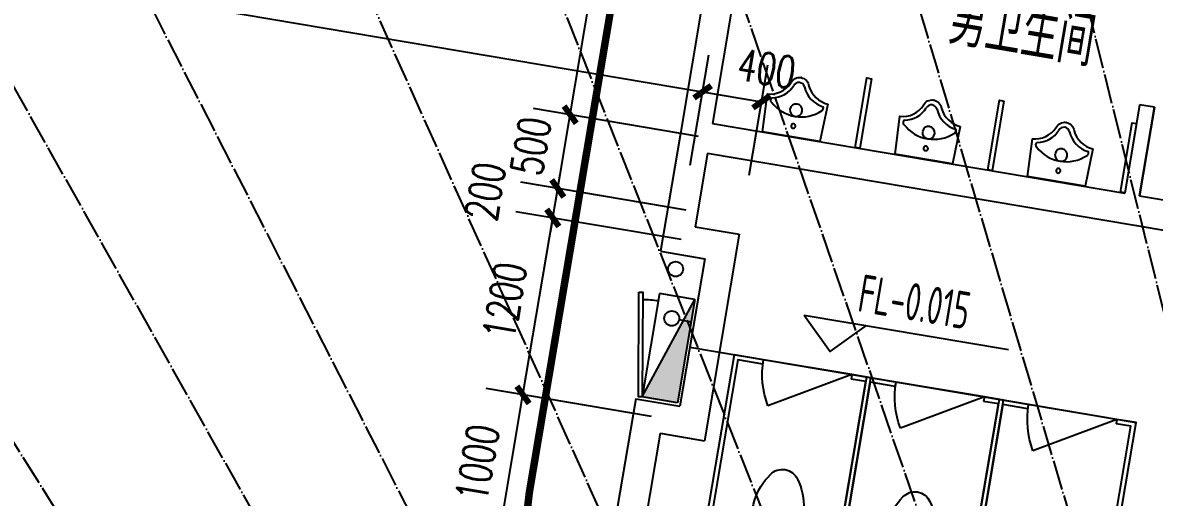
# Model space of a CAD drawing. Extents: x -936 to 12807311, y 101 to 1511157.
# Drawn here: x 12284713 to 12292291, y 1195663 to 1198837 of the extents above; entities that cross this region are included whole.
import ezdxf
from ezdxf.enums import TextEntityAlignment as Align

# ---------------------------------------------------------------- set-up
doc = ezdxf.new("R2010")
doc.units = 0
doc.header["$LTSCALE"] = 1000
doc.header["$MEASUREMENT"] = 0
for name, pattern in [('PX-PLAN-F2-T3$0$DOTE', [2.42, 2, -0.2, 0.02, -0.2]), ('PX-PLAN-F2-T3$0$S-1-AXIS$0$CENTER', [50.8, 31.75, -6.35, 6.35, -6.35]), ('PX-PLAN-F2-T3$0$X-01-10-01$0$DASHED', [0.75, 0.5, -0.25])]:
    doc.linetypes.add(name, pattern=pattern)
for name, color, linetype in [('PX-GLAZ-F2$0$绿化', 3, 'Continuous'), ('PX-PLAN-F2-T3$0$0P-FE-FH-V', 3, 'Continuous'), ('PX-PLAN-F2-T3$0$0P-FE-HY（消火栓）', 1, 'Continuous'), ('PX-PLAN-F2-T3$0$A-SHFT', 161, 'Continuous'), ('PX-PLAN-F2-T3$0$A-SYMB', 7, 'Continuous'), ('PX-PLAN-F2-T3$0$FUR家具', 9, 'Continuous'), ('PX-PLAN-F2-T3$0$J洁具厨具  LVTRY', 9, 'Continuous'), ('PX-PLAN-F2-T3$0$PUB_DIM', 3, 'Continuous'), ('PX-PLAN-F2-T3$0$PUB_TEXT', 7, 'Continuous'), ('PX-PLAN-F2-T3$0$S-1-AXIS$0$0S-AXIS', 1, 'PX-PLAN-F2-T3$0$S-1-AXIS$0$CENTER'), ('PX-PLAN-F2-T3$0$WALL', 9, 'Continuous'), ('PX-PLAN-F2-T3$0$X-01-10-01$0$A-SYMB-BUBB', 3, 'PX-PLAN-F2-T3$0$X-01-10-01$0$DASHED')]:
    doc.layers.add(name, color=color, linetype=linetype)
doc.styles.add('PX-PLAN-F2-T3$0$_TCH_DIM_T3', font='SIMPLEX', dxfattribs={"width": 0.705882, "bigfont": 'GBCBIG'})
doc.styles.add('PX-PLAN-F2-T3$0$DIM_FONT', font='SIMPLEX', dxfattribs={"width": 0.7, "bigfont": 'GBCBIG'})
doc.styles.add('PX-PLAN-F2-T3$0$Standard', font='gbenor.shx', dxfattribs={"bigfont": 'gbcbig.shx'})
doc.styles.add('PX-PLAN-F2-T3$0$XD2008', font='xd-hzs.shx', dxfattribs={"width": 0.7, "bigfont": 'xd-hztxt.shx'})
doc.dimstyles.new('PX-PLAN-F2-T3$0$_TCH_ARCH&&100', dxfattribs={"dimtxt": 212.5, "dimasz": 100, "dimexe": 250, "dimexo": 300, "dimgap": 118.75, "dimtad": 1, "dimdec": 0, "dimzin": 0, "dimdsep": 46, "dimtxsty": 'PX-PLAN-F2-T3$0$_TCH_DIM_T3', "dimblk": 'PX-PLAN-F2-T3$0$_ArchTick', "dimcen": 0.09, "dimclrd": 1, "dimclre": 1, "dimclrt": 4, "dimazin": 2, "dimtfac": 1, "dimtdec": 0, "dimtix": 1, "dimtmove": 2, "dimatfit": 3, "dimfxl": 0, "dimtolj": 1, "dimtzin": 0, "dimarcsym": 0})

# ---------------------------------------------------------------- blocks, each defined once
blk = doc.blocks.new('PX-PLAN-F2-T3$0$H尿兜')
at = {"layer": 'PX-PLAN-F2-T3$0$FUR家具'}
blk.add_line((13.4, -72), (13.4, -71.5), dxfattribs=at)
blk.add_lwpolyline([(-205, -255), (-195, 0), (195, 0), (205, -255, 0.277306), (61.8, -352.8, -0.770916), (-60.7, -352.8, 0.265124)], format="xyb", close=True, dxfattribs=at)
for centre, radius, start, end in [((-1.6, -72), 15, 1.77982, 0), ((-2.7, -387.6), 250.1, 46.64582, 133.35418), ((-2.7, -179.3), 41.7, 1.15512, 0), ((-158.5, -221.9), 22.7, 134.58574, 206.45735), ((161.6, -220.2), 16.2, 297.13892, 62.86108), ((-198.1, -410.3), 179.3, 22.29844, 83.80425), ((200.9, -405.7), 174, 100.56764, 157.70342), ((3.4, -327.3), 38.6, 202.77784, 341.36093)]:
    blk.add_arc(centre, radius, start, end, dxfattribs=at)
blk.add_point((0, -400), dxfattribs=at)
blk = doc.blocks.new('PX-PLAN-F2-T3$0$123444')
at = {"layer": 'PX-PLAN-F2-T3$0$FUR家具', "color": 8, "extrusion": (3.63152e-07, -2.72542e-07, 1), "elevation": 8}
for points in [[(12232593.8, 1196072.4), (12232396.6, 1196105.6), (12232629.5, 1197486.1), (12233546.6, 1197331.4), (12233313.7, 1195950.9), (12233185.5, 1195972.5)], [(12232598.8, 1196101.9), (12232431.2, 1196130.2), (12232659.1, 1197481.1), (12233517, 1197336.4), (12233289.1, 1195985.5), (12233190.5, 1196002.1)], [(12233185.5, 1195972.5), (12232723, 1196354.8)], [(12233185.5, 1195972.5), (12232593.8, 1196072.4)]]:
    blk.add_lwpolyline(points, dxfattribs=at)
at = {"layer": 'PX-PLAN-F2-T3$0$FUR家具', "color": 8, "elevation": 3.9}
blk.add_lwpolyline([(12233546.6, 1197331.4), (12233313.7, 1195950.9)], dxfattribs=at)
at = {"layer": 'PX-PLAN-F2-T3$0$FUR家具', "elevation": 3.9}
for points in [[(12232598.8, 1196101.9), (12232593.8, 1196072.4)], [(12233185.5, 1195972.5), (12233190.5, 1196002.1)]]:
    blk.add_lwpolyline(points, dxfattribs=at)
at = {"layer": 'PX-PLAN-F2-T3$0$FUR家具', "color": 8, "extrusion": (3.63152e-07, -2.72542e-07, 1)}
blk.add_arc((12233185.5, 1195972.5, 8), 600, 140.42375, 170.42375, dxfattribs=at)
at = {"layer": 'PX-PLAN-F2-T3$0$J洁具厨具  LVTRY', "extrusion": (3.63152e-07, -2.72542e-07, 1)}
for p, q in [((12232836.5, 1197420.8, 3.9), (12232813.2, 1197282.7, 3.9)), ((12233305, 1197372.2, 3.9), (12232871.1, 1197445.4, 3.9)), ((12233306.3, 1197199.5, 3.9), (12233329.6, 1197337.6, 3.9)), ((12232837.8, 1197248.1, 3.9), (12233271.7, 1197174.9, 3.9)), ((12232887.3, 1197239.4, 3.9), (12232849.1, 1197012.6, 3.9)), ((12233222.1, 1197182.9, 3.9), (12233183.8, 1196956.1, 3.9)), ((12232906.9, 1197175.2, 3.9), (12233182.5, 1197128.7, 3.9))]:
    blk.add_line(p, q, dxfattribs=at)
for centre, radius, start, end in [((12232866.1, 1197415.8, 8), 30, 80.42375, 170.42375), ((12233300, 1197342.6, 8), 30, 350.42375, 80.42375), ((12232842.8, 1197277.7, 8), 30, 170.42375, 260.42375), ((12233276.7, 1197204.5, 8), 30, 260.42375, 350.42375), ((12233243.6, 1196963.8, 8), 397.5, 147.87422, 207.06189), ((12232795.1, 1197039.5, 8), 397.5, 313.7856, 12.97327), ((12232990, 1196827.4, 8), 109.8, 203.8746, 316.97289)]:
    blk.add_arc(centre, radius, start, end, dxfattribs=at)
at = {"layer": 'PX-PLAN-F2-T3$0$J洁具厨具  LVTRY', "extrusion": (3.63152e-07, -2.72542e-07, 1), "style": 'PX-PLAN-F2-T3$0$DIM_FONT', "width": 0.8, "flags": 9}
for tag in ['XSIZE', 'YSIZE']:
    blk.add_attdef(tag, (12233088, 1197408.3, 8), '', height=0.5, rotation=350.42375, dxfattribs=at)
blk = doc.blocks.new('PX-PLAN-F2-T3$0$ECADI-TAG-HGHT')
at = {"layer": 'PX-PLAN-F2-T3$0$A-SYMB', "color": 1}
blk.add_line((-2.121, 2.121), (11.768, 2.121), dxfattribs=at)
blk.add_lwpolyline([(-2.121, 2.121), (0, 0), (2.121, 2.121)], dxfattribs=at)
at = {"layer": 'PX-PLAN-F2-T3$0$A-SYMB', "style": 'PX-PLAN-F2-T3$0$XD2008', "width": 0.7}
blk.add_attdef('FL', text='', height=3, dxfattribs=at).set_placement((-2.689, 2.967), align=Align.RIGHT)
for tag, p in [('F.F.L.', (2.284, 2.967)), ('T.O.S.', (2.284, -1.104))]:
    blk.add_attdef(tag, p, '', height=3, dxfattribs=at)
blk = doc.blocks.new('PX-PLAN-F2-T3$0$室内单口消火栓(平面)')
at = {"layer": 'PX-PLAN-F2-T3$0$0P-FE-HY（消火栓）'}
h = blk.add_hatch(color=256, dxfattribs=at)
h.dxf.hatch_style = 1
h.paths.add_polyline_path([(704, 0), (4, 0), (4, 240)])
for p, q in [((4, 0), (4, 240)), ((4, 240), (704, 0)), ((704, 240), (4, 240)), ((704, 0), (704, 240)), ((554, 81.8), (554, 0.3)), ((704, 0), (4, 0))]:
    blk.add_line(p, q, dxfattribs=at)
blk.add_lwpolyline([(689.8, 377.5), (694.1, 352.9), (4, 240), (-0.3, 264.6)], close=True, dxfattribs=at)
blk.add_circle((554, 131.8), 50, dxfattribs=at)
blk.add_arc((54, 240), 600, 0.00026, 9.99993, dxfattribs=at)
blk = doc.blocks.new('PX-PLAN-F2-T3$0$A$C77842B79')
at = {"layer": 'PX-PLAN-F2-T3$0$0P-FE-FH-V'}
blk.add_circle((72924, 36685.3, 13.8), 50, dxfattribs=at)
at = {"layer": 'PX-PLAN-F2-T3$0$0P-FE-HY（消火栓）', "rotation": 89.97106000333426}
blk.add_blockref('PX-PLAN-F2-T3$0$室内单口消火栓(平面)', (73085.1, 35801.4, 0), dxfattribs=at)
blk = doc.blocks.new('PX-PLAN-F2-T3$0$_ArchTick')
at = {"color": 0, "linetype": 'ByBlock', "const_width": 0.4}
blk.add_lwpolyline([(-0.5, -0.5), (0.5, 0.5)], dxfattribs=at)
blk = doc.blocks.new('*D1219')
at = {"layer": 'Defpoints', "color": 0, "transparency": 16777216}
for p in [(12288708.3, 1200169.3), (12289864.3, 1199974.3), (12289535.7, 1198026.8)]:
    blk.add_point(p, dxfattribs=at)
at = {"layer": 'PX-PLAN-F2-T3$0$PUB_DIM', "color": 1, "lineweight": -2, "transparency": 16777216}
for p, q in [((12288379.7, 1198221.8), (12288708.3, 1200169.3)), ((12289568.5, 1200024.2), (12288461.8, 1200210.9)), ((12289239.9, 1198076.7), (12288133.2, 1198263.4))]:
    blk.add_line(p, q, dxfattribs=at)
at = {"layer": 'PX-PLAN-F2-T3$0$PUB_DIM', "color": 1, "lineweight": -2, "transparency": 16777216, "xscale": 100, "yscale": 100, "zscale": 100}
for p, rotation in [((12288708.3, 1200169.3), 80.42365120664778), ((12288379.7, 1198221.8), 260.4236512066478)]:
    blk.add_blockref('PX-PLAN-F2-T3$0$_ArchTick', p, dxfattribs=dict(at, rotation=rotation))
at = {"layer": 'PX-PLAN-F2-T3$0$PUB_DIM', "color": 4, "transparency": 16777216, "insert": (12288322.2, 1199233), "char_height": 212.5, "attachment_point": 5, "rotation": 80.42365, "style": 'PX-PLAN-F2-T3$0$_TCH_DIM_T3'}
blk.add_mtext('\\A1;1975', dxfattribs=at)
blk = doc.blocks.new('*D1220')
at = {"layer": 'Defpoints', "color": 0, "transparency": 16777216}
for p in [(12288379.7, 1198221.8), (12289535.7, 1198026.8), (12289452.6, 1197533.7)]:
    blk.add_point(p, dxfattribs=at)
at = {"layer": 'PX-PLAN-F2-T3$0$PUB_DIM', "color": 1, "lineweight": -2, "transparency": 16777216}
for p, q in [((12289239.9, 1198076.7), (12288133.2, 1198263.4)), ((12288296.6, 1197728.8), (12288379.7, 1198221.8)), ((12289156.7, 1197583.7), (12288050, 1197770.4))]:
    blk.add_line(p, q, dxfattribs=at)
at = {"layer": 'PX-PLAN-F2-T3$0$PUB_DIM', "color": 1, "lineweight": -2, "transparency": 16777216, "xscale": 100, "yscale": 100, "zscale": 100}
for p, rotation in [((12288379.7, 1198221.8), 80.42365120668343), ((12288296.6, 1197728.8), 260.4236512066834)]:
    blk.add_blockref('PX-PLAN-F2-T3$0$_ArchTick', p, dxfattribs=dict(at, rotation=rotation))
at = {"layer": 'PX-PLAN-F2-T3$0$PUB_DIM', "color": 4, "transparency": 16777216, "insert": (12288116.3, 1198012.7), "char_height": 212.5, "attachment_point": 5, "rotation": 80.42365, "style": 'PX-PLAN-F2-T3$0$_TCH_DIM_T3'}
blk.add_mtext('\\A1;500', dxfattribs=at)
blk = doc.blocks.new('*D1221')
at = {"layer": 'Defpoints', "color": 0, "transparency": 16777216}
for p in [(12288296.6, 1197728.8), (12289452.6, 1197533.7), (12289419.3, 1197336.5)]:
    blk.add_point(p, dxfattribs=at)
at = {"layer": 'PX-PLAN-F2-T3$0$PUB_DIM', "color": 1, "lineweight": -2, "transparency": 16777216}
for p, q in [((12288296.6, 1197728.8), (12288313.2, 1197827.4)), ((12289156.7, 1197583.7), (12288050, 1197770.4)), ((12288263.3, 1197531.6), (12288296.6, 1197728.8)), ((12289123.5, 1197386.4), (12288016.8, 1197573.2)), ((12288263.3, 1197531.6), (12288246.7, 1197433))]:
    blk.add_line(p, q, dxfattribs=at)
at = {"layer": 'PX-PLAN-F2-T3$0$PUB_DIM', "color": 1, "lineweight": -2, "transparency": 16777216, "xscale": 100, "yscale": 100, "zscale": 100}
for p, rotation in [((12288296.6, 1197728.8), 260.423651206977), ((12288263.3, 1197531.6), 80.423651206977)]:
    blk.add_blockref('PX-PLAN-F2-T3$0$_ArchTick', p, dxfattribs=dict(at, rotation=rotation))
at = {"layer": 'PX-PLAN-F2-T3$0$PUB_DIM', "color": 4, "transparency": 16777216, "insert": (12287811.5, 1197709.2), "char_height": 212.5, "attachment_point": 5, "rotation": 80.42365, "style": 'PX-PLAN-F2-T3$0$_TCH_DIM_T3'}
blk.add_mtext('\\A1;200', dxfattribs=at)
blk = doc.blocks.new('*D1222')
at = {"layer": 'Defpoints', "color": 0, "transparency": 16777216}
for p in [(12288263.3, 1197531.6), (12289419.3, 1197336.5), (12289219.6, 1196153.3)]:
    blk.add_point(p, dxfattribs=at)
at = {"layer": 'PX-PLAN-F2-T3$0$PUB_DIM', "color": 1, "lineweight": -2, "transparency": 16777216}
for p, q in [((12289123.5, 1197386.4), (12288016.8, 1197573.2)), ((12288063.7, 1196348.3), (12288263.3, 1197531.6)), ((12288923.8, 1196203.2), (12287817.1, 1196389.9))]:
    blk.add_line(p, q, dxfattribs=at)
at = {"layer": 'PX-PLAN-F2-T3$0$PUB_DIM', "color": 1, "lineweight": -2, "transparency": 16777216, "xscale": 100, "yscale": 100, "zscale": 100}
for p, rotation in [((12288263.3, 1197531.6), 80.42365120658248), ((12288063.7, 1196348.3), 260.4236512065825)]:
    blk.add_blockref('PX-PLAN-F2-T3$0$_ArchTick', p, dxfattribs=dict(at, rotation=rotation))
at = {"layer": 'PX-PLAN-F2-T3$0$PUB_DIM', "color": 4, "transparency": 16777216, "insert": (12287941.6, 1196977.4), "char_height": 212.5, "attachment_point": 5, "rotation": 80.42365, "style": 'PX-PLAN-F2-T3$0$_TCH_DIM_T3'}
blk.add_mtext('\\A1;1200', dxfattribs=at)
blk = doc.blocks.new('*D1223')
at = {"layer": 'Defpoints', "color": 0, "transparency": 16777216}
for p in [(12288063.7, 1196348.3), (12289219.6, 1196153.3), (12289053.3, 1195167.2)]:
    blk.add_point(p, dxfattribs=at)
at = {"layer": 'PX-PLAN-F2-T3$0$PUB_DIM', "color": 1, "lineweight": -2, "transparency": 16777216}
for p, q in [((12288923.8, 1196203.2), (12287817.1, 1196389.9)), ((12287897.3, 1195362.2), (12288063.7, 1196348.3)), ((12288757.5, 1195217.1), (12287650.8, 1195403.8))]:
    blk.add_line(p, q, dxfattribs=at)
at = {"layer": 'PX-PLAN-F2-T3$0$PUB_DIM', "color": 1, "lineweight": -2, "transparency": 16777216, "xscale": 100, "yscale": 100, "zscale": 100}
for p, rotation in [((12288063.7, 1196348.3), 80.42365120665667), ((12287897.3, 1195362.2), 260.4236512066566)]:
    blk.add_blockref('PX-PLAN-F2-T3$0$_ArchTick', p, dxfattribs=dict(at, rotation=rotation))
at = {"layer": 'PX-PLAN-F2-T3$0$PUB_DIM', "color": 4, "transparency": 16777216, "insert": (12287758.6, 1195892.7), "char_height": 212.5, "attachment_point": 5, "rotation": 80.42365, "style": 'PX-PLAN-F2-T3$0$_TCH_DIM_T3'}
blk.add_mtext('\\A1;1000', dxfattribs=at)
blk = doc.blocks.new('*D1262')
at = {"layer": 'Defpoints', "color": 0, "transparency": 16777216}
for p in [(12280258.9, 1199084.8), (12289266.3, 1198375.1), (12289133.5, 1197587.6)]:
    blk.add_point(p, dxfattribs=at)
at = {"layer": 'PX-PLAN-F2-T3$0$PUB_DIM', "color": 1, "lineweight": -2, "transparency": 16777216}
for p, q in [((12280308.8, 1199380.7), (12280433.4, 1200118.9)), ((12280391.8, 1199872.3), (12289266.3, 1198375.1)), ((12289183.4, 1197883.4), (12289307.9, 1198621.6))]:
    blk.add_line(p, q, dxfattribs=at)
at = {"layer": 'PX-PLAN-F2-T3$0$PUB_DIM', "color": 1, "lineweight": -2, "transparency": 16777216, "xscale": 100, "yscale": 100, "zscale": 100}
for p, rotation in [((12280391.8, 1199872.3), 170.4236160359729), ((12289266.3, 1198375.1), 350.4236160359729)]:
    blk.add_blockref('PX-PLAN-F2-T3$0$_ArchTick', p, dxfattribs=dict(at, rotation=rotation))
at = {"layer": 'PX-PLAN-F2-T3$0$PUB_DIM', "color": 4, "transparency": 16777216, "insert": (12284866.5, 1199345.6), "char_height": 212.5, "attachment_point": 5, "rotation": 350.42362, "style": 'PX-PLAN-F2-T3$0$_TCH_DIM_T3'}
blk.add_mtext('\\A1;9000', dxfattribs=at)
blk = doc.blocks.new('*D1263')
at = {"layer": 'Defpoints', "color": 0, "transparency": 16777216}
for p in [(12289660.8, 1198308.5), (12289133.5, 1197587.6), (12289527.9, 1197521)]:
    blk.add_point(p, dxfattribs=at)
at = {"layer": 'PX-PLAN-F2-T3$0$PUB_DIM', "color": 1, "lineweight": -2, "transparency": 16777216}
for p, q in [((12289183.4, 1197883.4), (12289307.9, 1198621.6)), ((12289577.8, 1197816.9), (12289702.4, 1198555.1)), ((12289266.3, 1198375.1), (12289660.8, 1198308.5))]:
    blk.add_line(p, q, dxfattribs=at)
at = {"layer": 'PX-PLAN-F2-T3$0$PUB_DIM', "color": 1, "lineweight": -2, "transparency": 16777216, "xscale": 100, "yscale": 100, "zscale": 100}
for p, rotation in [((12289266.3, 1198375.1), 170.4236160359835), ((12289660.8, 1198308.5), 350.4236160359836)]:
    blk.add_blockref('PX-PLAN-F2-T3$0$_ArchTick', p, dxfattribs=dict(at, rotation=rotation))
at = {"layer": 'PX-PLAN-F2-T3$0$PUB_DIM', "color": 4, "transparency": 16777216, "insert": (12289695.7, 1198530.8), "char_height": 212.5, "attachment_point": 5, "rotation": 350.42362, "style": 'PX-PLAN-F2-T3$0$_TCH_DIM_T3'}
blk.add_mtext('\\A1;400', dxfattribs=at)
blk = doc.blocks.new('PX-GLAZ-F2')
at = {"layer": 'PX-GLAZ-F2$0$绿化', "ltscale": 100}
h = blk.add_hatch(dxfattribs=at)
h.set_pattern_fill('CROSS', color=256, scale=200)
h.set_pattern_definition([(0, (0, 0), (317.5, 317.5), [158.75, -476.25]), (90, (79.38, -79.38), (-317.5, 317.5), [158.75, -476.25])])
edge = h.paths.add_edge_path()
edge.add_spline(control_points=[(12248706, 1227659.1), (12249131.2, 1228506.9), (12249645.7, 1229303.6), (12250243.3, 1230039.9)], knot_values=[0, 0, 0, 0, 0.216924, 0.216924, 0.216924, 0.216924], weights=[1, 0.996083, 0.996083, 1], degree=3, periodic=0)
edge.add_spline(control_points=[(12250243.3, 1230039.9), (12252309.9, 1232880.9), (12254376.5, 1235721.8), (12256443.1, 1238562.8)], knot_values=[0.216924, 0.216924, 0.216924, 0.216924, 1.216924, 1.216924, 1.216924, 1.216924], weights=[1, 1, 1, 1], degree=3, periodic=0)
edge.add_spline(control_points=[(12256443.1, 1238562.8), (12256855.1, 1239129.1), (12257479, 1239447.2), (12258179.2, 1239448.1)], knot_values=[1.216924, 1.216924, 1.216924, 1.216924, 2.157612, 2.157612, 2.157612, 2.157612], weights=[1, 0.927608, 0.927608, 1], degree=3, periodic=0)
edge.add_spline(control_points=[(12258179.2, 1239448.1), (12258879.5, 1239448.9), (12259504.2, 1239132.3), (12259917.5, 1238567)], knot_values=[2.157612, 2.157612, 2.157612, 2.157612, 3.098299, 3.098299, 3.098299, 3.098299], weights=[1, 0.927608, 0.927608, 1], degree=3, periodic=0)
edge.add_spline(control_points=[(12259917.5, 1238567), (12260548, 1237710.5), (12261178.5, 1236854), (12261808.9, 1235997.5)], knot_values=[3.098299, 3.098299, 3.098299, 3.098299, 4.098299, 4.098299, 4.098299, 4.098299], weights=[1, 1, 1, 1], degree=3, periodic=0)
edge.add_spline(control_points=[(12261808.9, 1235997.5), (12263521.2, 1233671.3), (12265804.9, 1231902.8), (12268485.4, 1230826.9)], knot_values=[4.098299, 4.098299, 4.098299, 4.098299, 4.652859, 4.652859, 4.652859, 4.652859], weights=[1, 0.974536, 0.974536, 1], degree=3, periodic=0)
edge.add_spline(control_points=[(12268485.4, 1230826.9), (12268662.4, 1231007.2), (12268731.6, 1231250.2), (12268676.3, 1231496.7)], knot_values=[4.652859, 4.652859, 4.652859, 4.652859, 5.649853, 5.649853, 5.649853, 5.649853], weights=[1, 0.918868, 0.918868, 1], degree=3, periodic=0)
edge.add_spline(control_points=[(12268676.3, 1231496.7), (12268617.1, 1231738.6), (12268468.8, 1231938.7), (12268254.4, 1232065.5)], knot_values=[5.649853, 5.649853, 5.649853, 5.649853, 6.446513, 6.446513, 6.446513, 6.446513], weights=[1, 0.947807, 0.947807, 1], degree=3, periodic=0)
edge.add_spline(control_points=[(12268254.4, 1232065.5), (12267103.1, 1232776.1), (12266083.6, 1233665.5), (12265223.4, 1234709.7)], knot_values=[6.446513, 6.446513, 6.446513, 6.446513, 6.775264, 6.775264, 6.775264, 6.775264], weights=[1, 0.991014, 0.991014, 1], degree=3, periodic=0)
edge.add_spline(control_points=[(12265223.4, 1234709.7), (12264096, 1236051.5), (12262129.6, 1238391.9), (12260372, 1242231), (12256480.6, 1243543.3), (12252849.4, 1241495), (12250340.6, 1238037), (12248070.6, 1234565), (12247519.7, 1230670.2), (12248353, 1228555.3), (12248706, 1227659.1)], knot_values=[6.775264, 6.775264, 6.775264, 6.775264, 5292.874969, 9226.385284, 12034.29998, 16515.783225, 20509.83686, 24941.222035, 28831.152857, 31691.101626, 31691.101626, 31691.101626, 31691.101626], weights=[1, 1, 1, 1, 1, 1, 1, 1, 1, 1, 1], degree=3, periodic=0)
edge = h.paths.add_edge_path()
edge.add_line((12350572.1, 1250171.9), (12345847.5, 1250548.3))
edge.add_line((12345847.5, 1250548.3), (12342141.8, 1229321))
edge.add_arc((12336175.4, 1230692.1), 6121.9, 302.60421, 347.05847, ccw=False)
edge.add_arc((12345389.7, 1216855.3), 10503.8, 124.27677, 148.99986)
edge.add_arc((12344287.8, 1217517.4), 9218.3, 148.99986, 195.78563)
edge.add_arc((12226671.4, 1184267.2), 113007.7, 14.3349, 15.785626, ccw=False)
edge.add_arc((12324166, 1209181.5), 12380.1, -17.80782, 14.3349, ccw=False)
edge.add_line((12335952.9, 1205395.4), (12334257.7, 1200117.8))
edge.add_arc((12334246.6, 1197712), 2405.9, 11.27506, 89.73573, ccw=False)
edge.add_arc((12335021.7, 1197866.5), 1615.6, -9.56278, 11.27506, ccw=False)
edge.add_arc((12318788.1, 1200601.3), 18077.9, 349.66451, 350.43722, ccw=False)
edge.add_line((12336572.7, 1197357.9), (12337158.7, 1197228.4))
edge.add_line((12337158.7, 1197228.4), (12338932.8, 1205257.3))
edge.add_arc((12331756, 1206843.1), 7350, 347.53975, 385.14259)
edge.add_line((12338409.6, 1209966), (12337135.1, 1212681.5))
edge.add_arc((12343155, 1215506.9), 6650, 136.3842, 205.14259, ccw=False)
edge.add_line((12338340.5, 1220094.1), (12341350.4, 1223253.1))
edge.add_arc((12336029.1, 1228323.2), 7350, 316.3842, 350.09754)
edge.add_line((12343269.6, 1227059.2), (12347090.2, 1248944.5))
edge.add_line((12347090.2, 1248944.5), (12351754.6, 1248573))
edge.add_arc((12350316, 1248745.8), 1448.9, 353.14964, 439.81841)
edge = h.paths.add_edge_path()
edge.add_line((12329890.5, 1220636.8), (12332760, 1212631.4))
edge.add_line((12332760, 1212631.4), (12329676.6, 1211775.2))
edge.add_line((12329676.6, 1211775.2), (12331314.6, 1212230))
edge.add_line((12331314.6, 1212230), (12332557.8, 1207752.6))
edge.add_line((12332557.8, 1207752.6), (12330392.5, 1207151.4))
edge.add_arc((12335853.3, 1214426.6), 9096.6, 186.95866, 233.10806, ccw=False)
edge.add_arc((12340898.8, 1215042.4), 14179.5, 162.97302, 186.95866, ccw=False)
edge.add_arc((12329376.2, 1218571.1), 2128.8, 76.01983, 162.97302, ccw=False)
edge = h.paths.add_edge_path()
edge.add_spline(control_points=[(12297159.8, 1230058.2), (12297328.4, 1230848.4), (12297611.5, 1232175), (12298661.8, 1234113.7), (12300752.4, 1233643.1), (12302179.5, 1231710.5), (12305502.7, 1231446.7), (12308858, 1230950.4), (12312135.6, 1229259.9), (12315220.2, 1226420), (12318080.9, 1222865.1), (12322418.9, 1219690.6), (12322542.4, 1214282.7), (12320895.5, 1209063.7), (12315723.8, 1207150.9), (12311909, 1207413.1), (12309758.9, 1207758.4), (12309129.1, 1207859.5), (12310995.9, 1207584.2), (12312844.4, 1207963.6), (12314451.8, 1208952), (12317354.8, 1210737), (12318732.3, 1213854), (12318097.8, 1217202.3), (12317569.7, 1221919.1), (12314841.7, 1225803.1), (12310583.9, 1227900.3), (12307035.2, 1229914.1), (12303029.1, 1230689.2), (12298985.3, 1230144.5), (12298893.7, 1229984.7), (12298802.1, 1229824.9), (12298710.5, 1229665.1), (12298697.1, 1229625.6), (12298683.7, 1229586), (12298670.3, 1229546.5), (12298166.8, 1229717.1), (12297663.3, 1229887.7), (12297159.8, 1230058.2)], knot_values=[0, 0, 0, 0, 2509.700408, 4213.359833, 5630.177683, 7984.518911, 11137.817694, 14924.091468, 18297.557361, 21965.658871, 27403.802694, 32175.788926, 37032.380513, 42474.260842, 47438.699166, 52055.119781, 53967.632625, 53967.632625, 53967.632625, 53968.33034, 53968.33034, 53968.33034, 53969.537115, 53969.537115, 53969.537115, 53970.538726, 53970.538726, 53970.538726, 53971.188756, 53971.188756, 53971.188756, 53972.188756, 53972.188756, 53972.188756, 53973.188756, 53973.188756, 53973.188756, 53974.188756, 53974.188756, 53974.188756, 53974.188756], weights=[1, 1, 1, 1, 1, 1, 1, 1, 1, 1, 1, 1, 1, 1, 1, 1, 1, 1, 0.959842, 0.959842, 1, 0.882279, 0.882279, 1, 0.918131, 0.918131, 1, 0.965097, 0.965097, 1, 1, 1, 1, 1, 1, 1, 1, 1, 1], degree=3, periodic=0)
edge = h.paths.add_edge_path()
edge.add_arc((12264417, 1231062), 31784.2, 288.69408, 306.13039)
edge.add_arc((12282712.2, 1205688.8), 536.1, 326.20587, 388.29705)
edge.add_arc((12282257.3, 1205342), 1104.7, 32.95484, 44.08798)
edge.add_arc((12296904.8, 1178998.3), 30446.8, 117.06634, 124.81688)
edge.add_arc((12270335.2, 1229379), 26995.3, 242.81788, 289.89359, ccw=False)
edge.add_arc((12269712.4, 1219643.1), 18465.3, 214.97876, 230.64533, ccw=False)
edge.add_arc((12280518, 1228316.3), 32304.1, 208.46123, 216.59643, ccw=False)
edge.add_line((12252118.2, 1212921.4), (12251073.7, 1212284.2))
edge.add_arc((12251548.3, 1211765), 703.4, 132.4299, 196.5559)
edge.add_arc((12269478.4, 1221332.5), 21012.7, 207.7011, 284.11957)
edge = h.paths.add_edge_path()
edge.add_arc((12233920.3, 1265851.6), 16144.8, -7.15606, 23.05907, ccw=False)
edge.add_arc((12272144.2, 1259604.6), 22605.3, 169.19974, 186.44518)
edge.add_line((12249681.8, 1257067.1), (12250208.3, 1252638.7))
edge.add_line((12250208.3, 1252638.7), (12250862.7, 1252716.6))
edge.add_arc((12273478.7, 1255109.2), 22742.2, 165.02933, 186.03914, ccw=False)
edge.add_arc((12521635.5, 1188752), 279617.8, 164.395979, 165.029333, ccw=False)
edge.add_arc((12246304.4, 1265646.6), 6249.3, 344.39598, 373.49578)
edge.add_arc((12241392.1, 1264467.7), 11301.1, 13.49578, 45.22187)
edge.add_line((12249352.2, 1272489.7), (12248777.5, 1272176.5))
edge.add_spline(control_points=[(12272311.3, 1185673.5), (12273059.3, 1190105.5), (12273807.4, 1194537.4), (12273916.6, 1195057.1), (12273551.9, 1195443.1), (12273187.2, 1195829.1), (12272662.2, 1195749.5), (12269776.4, 1195164.7), (12266890.5, 1194579.8), (12265653.8, 1194222), (12265338.4, 1192973.8), (12264835.5, 1189992.8), (12264332.5, 1187011.7), (12264187.7, 1185999.1), (12265170.5, 1185715.3), (12268131.7, 1185215.7), (12271092.9, 1184716.1), (12272121.2, 1184661.4), (12272311.3, 1185673.5)], knot_values=[0, 0, 0, 1, 1, 1.964231, 1.964231, 2.928463, 2.928463, 3.928463, 3.928463, 4.970151, 4.970151, 5.970151, 5.970151, 7.401839, 7.401839, 8.401839, 8.401839, 9.840172, 9.840172, 9.840172], weights=[1, 1, 1, 0.886016, 1, 0.886016, 1, 1, 1, 0.867399, 1, 1, 1, 0.75454, 1, 1, 1, 0.752355, 1], degree=2, periodic=0)
blk = doc.blocks.new('PX-PLAN-F2-T3')
at = {"layer": 'PX-PLAN-F2-T3$0$FUR家具', "extrusion": (3.63356e-07, -2.72214e-07, 1), "elevation": 4.14}
for points in [[(12290288.686, 1198002.968), (12290367.112, 1198467.821), (12290396.694, 1198462.831), (12290318.268, 1197997.977)], [(12291176.144, 1197853.243), (12291254.57, 1198318.096), (12291284.152, 1198313.106), (12291205.726, 1197848.252)], [(12292063.602, 1197703.518), (12292142.028, 1198168.371), (12292171.61, 1198163.381), (12292093.184, 1197698.527)]]:
    blk.add_lwpolyline(points, close=True, dxfattribs=at)
at = {"layer": 'PX-PLAN-F2-T3$0$FUR家具'}
for points in [[(12292191.493, 1197680.129), (12292291.31, 1198271.768)], [(12289180.969, 1196666.846), (12292168.747, 1196162.77)]]:
    blk.add_lwpolyline(points, dxfattribs=at)
at = {"layer": 'PX-PLAN-F2-T3$0$S-1-AXIS$0$0S-AXIS', "linetype": 'PX-PLAN-F2-T3$0$DOTE', "ltscale": 0.1}
for p, q in [((12297809.611, 1175052.759), (12290079.192, 1206020.758, 43.153)), ((12288721.323, 1205649.808, 43.157), (12297809.611, 1175052.759)), ((12297809.611, 1175052.759), (12287372.703, 1205216.435, 43.157)), ((12286036.679, 1204720.493, 43.156), (12297809.611, 1175052.759)), ((12297809.611, 1175052.759), (12284717.536, 1204162.447, 42.729)), ((12283258.205, 1203461.084, 42.722), (12297809.611, 1175052.759)), ((12297809.611, 1175052.759), (12282145.861, 1202863.249, 43.157)), ((12297809.611, 1175052.759), (12280850.597, 1202092.882))]:
    blk.add_line(p, q, dxfattribs=at)
at = {"layer": 'PX-PLAN-F2-T3$0$WALL'}
for p, q in [((12289700.325, 1201548.472), (12289118.056, 1198097.246)), ((12289880.901, 1201416.593), (12289331.906, 1198162.58)), ((12292192.703, 1198288.404), (12292092.886, 1197696.765)), ((12292291.31, 1198271.768), (12292191.493, 1197680.129)), ((12292291.31, 1198271.768), (12292192.703, 1198288.404)), ((12289118.056, 1198097.246), (12288984.967, 1197308.394)), ((12289331.906, 1198162.58), (12292092.886, 1197696.765)), ((12289298.633, 1197965.367), (12289215.452, 1197472.334)), ((12289298.633, 1197965.367), (12292158.22, 1197482.916)), ((12292191.493, 1197680.129), (12293867.675, 1197397.335)), ((12292158.22, 1197482.916), (12293834.403, 1197200.122)), ((12289215.452, 1197472.334), (12289511.271, 1197422.426)), ((12289511.271, 1197422.426), (12289278.364, 1196041.935)), ((12288984.967, 1197308.394), (12289280.786, 1197258.485)), ((12289280.786, 1197258.485), (12289114.424, 1196272.421)), ((12288818.604, 1196322.329), (12288618.969, 1195139.052)), ((12288818.604, 1196322.329), (12289114.424, 1196272.421)), ((12288982.545, 1196091.844), (12288849.455, 1195302.992)), ((12288982.545, 1196091.844), (12289278.364, 1196041.935))]:
    blk.add_line(p, q, dxfattribs=at)
at = {"layer": 'PX-PLAN-F2-T3$0$X-01-10-01$0$A-SYMB-BUBB', "const_width": 50}
blk.add_lwpolyline([(12290352.815, 1203001.806), (12298579.85, 1201613.889, -0.41421356), (12299399.571, 1200461.476), (12298305.467, 1193975.839, -0.41421356), (12297153.054, 1193156.118), (12288926.018, 1194544.034, -0.41421356), (12288106.297, 1195696.448), (12289200.401, 1202182.085, -0.41421356)], format="xyb", close=True, dxfattribs=at)
at = {"layer": 'PX-PLAN-F2-T3$0$0P-FE-HY（消火栓）', "rotation": 350.4236160085533}
blk.add_blockref('PX-PLAN-F2-T3$0$A$C77842B79', (12211074.739, 1173147.489, 0), dxfattribs=at)
at = {"layer": 'PX-PLAN-F2-T3$0$A-SHFT', "xscale": -1, "rotation": 160.847232071918}
for p in [(1126606.103, 6339817.661, -3.861), (1127493.561, 6339667.933, -3.861), (1128381.019, 6339518.205, -3.862)]:
    blk.add_blockref('PX-PLAN-F2-T3$0$123444', p, dxfattribs=at)
at = {"layer": 'PX-PLAN-F2-T3$0$A-SYMB'}
ref = blk.add_blockref('PX-PLAN-F2-T3$0$ECADI-TAG-HGHT', (12290120, 1196637.5), dxfattribs=dict(at, xscale=100, yscale=100, zscale=100, rotation=350.4236160359764))
ref.add_attrib('F.F.L.', 'FL-0.015', (12290295.938, 1196908.743), dxfattribs={"height": 250, "rotation": 350.423616, "style": 'PX-PLAN-F2-T3$0$XD2008', "width": 0.7})
at = {"layer": 'PX-PLAN-F2-T3$0$FUR家具', "color": 8, "extrusion": (3.63271e-07, -2.71838e-07, 1), "rotation": 170.4236180540559}
for p in [(12289859.747, 1198075.335, 4.139), (12290747.205, 1197925.61, 4.139), (12291634.664, 1197775.885, 4.14)]:
    blk.add_blockref('PX-PLAN-F2-T3$0$H尿兜', p, dxfattribs=at)
at = {"layer": 'PX-PLAN-F2-T3$0$PUB_TEXT', "color": 4, "style": 'PX-PLAN-F2-T3$0$Standard'}
blk.add_text('男卫生间', height=337.5887, rotation=350.423616, dxfattribs=at).set_placement((12290902.157, 1198699.626, -0.831))
at = {"layer": 'PX-PLAN-F2-T3$0$PUB_DIM'}
for base, p1, p2, angle, picture, middle, turn in [((12288708.311, 1200169.287), (12289535.732, 1198026.778), (12289864.297, 1199974.257), 80.4236512, '*D1219', (12288322.164, 1199232.979), 80.4236512), ((12289266.344, 1198375.082), (12280258.9, 1199084.838), (12289133.482, 1197587.577), 350.423616, '*D1262', (12284866.485, 1199345.577), 350.423616), ((12288379.746, 1198221.808), (12289452.551, 1197533.746), (12289535.732, 1198026.778), 80.4236512, '*D1220', (12288116.291, 1198012.723), 80.4236512), ((12288263.293, 1197531.563), (12289219.645, 1196153.255), (12289419.279, 1197336.533), 80.4236512, '*D1222', (12287941.611, 1196977.355), 80.4236512), ((12288063.659, 1196348.285), (12289053.283, 1195167.19), (12289219.645, 1196153.255), 80.4236512, '*D1223', (12287758.613, 1195892.684), 80.4236512)]:
    dim = blk.add_linear_dim(base=base, p1=p1, p2=p2, angle=angle, dimstyle='PX-PLAN-F2-T3$0$_TCH_ARCH&&100', override={"dimgap": 0}, dxfattribs=at)
    dim.commit()
    dim.dimension.update_dxf_attribs({"geometry": picture, "text_midpoint": middle, "dimtype": 161, "text_rotation": turn})
for base, p1, p2, angle, picture, middle in [((12289660.775, 1198308.536), (12289133.482, 1197587.577), (12289527.912, 1197521.031), 350.423616, '*D1263', (12289695.708, 1198530.822)), ((12288296.565, 1197728.775), (12289419.279, 1197336.533), (12289452.551, 1197533.746), 80.4236512, '*D1221', (12287811.548, 1197709.191))]:
    dim = blk.add_linear_dim(base=base, p1=p1, p2=p2, angle=angle, dimstyle='PX-PLAN-F2-T3$0$_TCH_ARCH&&100', dxfattribs=at)
    dim.commit()
    dim.dimension.update_dxf_attribs({"geometry": picture, "text_midpoint": middle, "dimtype": 161})

msp = doc.modelspace()

# ---------------------------------------------------------------- block references
for name in ['PX-GLAZ-F2', 'PX-PLAN-F2-T3']:
    msp.add_blockref(name, (0, 0))

doc.saveas('drawing.dxf')
